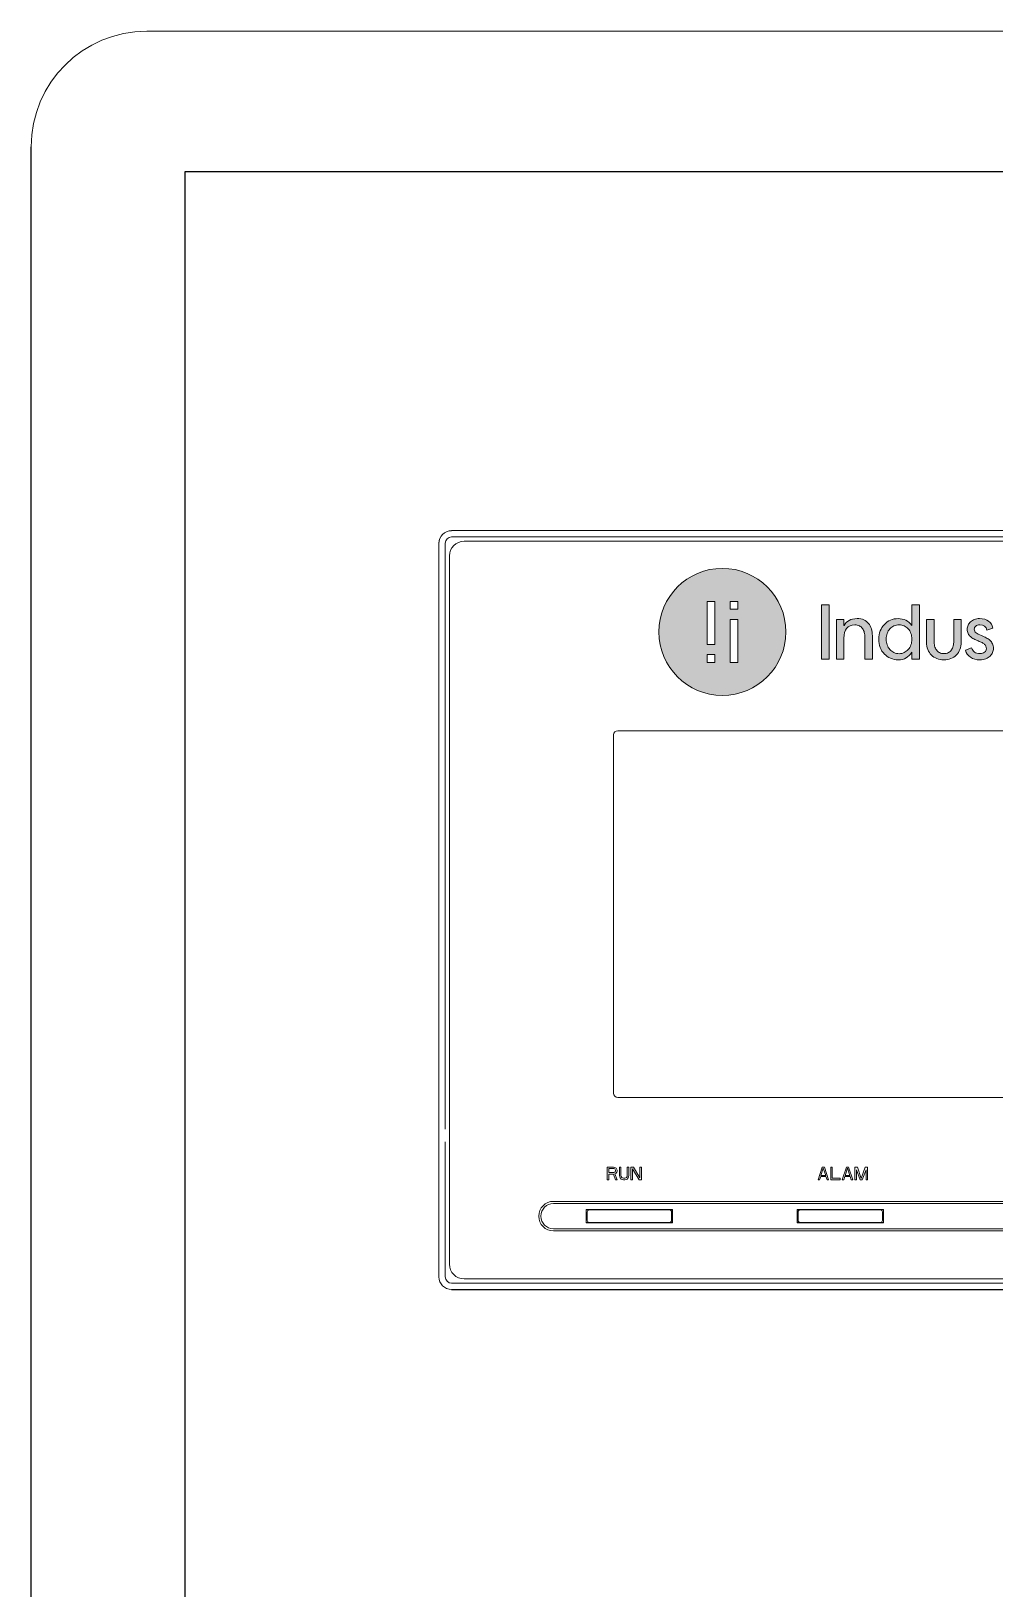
# Model space of a CAD drawing. Header units: millimetres. Extents: x 0 to 40, y -18 to 120.
# Drawn here: x 0 to 21.28, y 85.61 to 120 of the extents above; entities that cross this region are included whole.
import ezdxf

# ---------------------------------------------------------------- set-up
doc = ezdxf.new("R2010")
doc.units = ezdxf.units.MM
for name, color, linetype in [('4208-40004_0', 7, 'Continuous'), ('ACOT', 7, 'Continuous'), ('Capa 1', 7, 'Continuous'), ('UK-MIANBAN_0', 7, 'Continuous')]:
    doc.layers.add(name, color=color, linetype=linetype)

msp = doc.modelspace()

# ---------------------------------------------------------------- hatches: boundary and pattern name
at = {"lineweight": 5}
h = msp.add_hatch(color=7, dxfattribs=at)
h.dxf.hatch_style = 1
edge = h.paths.add_edge_path()
edge.add_spline(control_points=[(17.945, 106.452), (17.945, 106.533), (17.945, 106.598), (17.945, 106.598), (17.945, 106.69), (17.965, 106.762), (18.004, 106.814)], knot_values=[17, 17, 17, 17, 17.375023, 17.375023, 17.375023, 18.375023, 18.375023, 18.375023, 18.375023], degree=3, periodic=0)
edge.add_spline(control_points=[(18.004, 106.814), (18.044, 106.866), (18.103, 106.891), (18.182, 106.891)], knot_values=[16, 16, 16, 16, 17, 17, 17, 17], degree=3, periodic=0)
edge.add_spline(control_points=[(18.182, 106.891), (18.223, 106.891), (18.258, 106.884), (18.286, 106.87)], knot_values=[15, 15, 15, 15, 16, 16, 16, 16], degree=3, periodic=0)
edge.add_spline(control_points=[(18.286, 106.87), (18.314, 106.855), (18.337, 106.835), (18.355, 106.81)], knot_values=[14, 14, 14, 14, 15, 15, 15, 15], degree=3, periodic=0)
edge.add_spline(control_points=[(18.355, 106.81), (18.373, 106.785), (18.386, 106.756), (18.394, 106.723)], knot_values=[13, 13, 13, 13, 14, 14, 14, 14], degree=3, periodic=0)
edge.add_spline(control_points=[(18.394, 106.723), (18.402, 106.69), (18.407, 106.654), (18.407, 106.616)], knot_values=[12, 12, 12, 12, 13, 13, 13, 13], degree=3, periodic=0)
edge.add_spline(control_points=[(18.407, 106.616), (18.407, 106.616), (18.407, 106.137), (18.407, 106.137), (18.407, 106.137), (18.407, 106.137), (18.407, 106.137)], knot_values=[10.99999, 10.99999, 10.99999, 10.99999, 11.99999, 11.99999, 11.99999, 12, 12, 12, 12], degree=3, periodic=0)
edge.add_spline(control_points=[(18.407, 106.137), (18.407, 106.137), (18.572, 106.137), (18.572, 106.137)], knot_values=[10.00001, 10.00001, 10.00001, 10.00001, 10.99999, 10.99999, 10.99999, 10.99999], degree=3, periodic=0)
edge.add_spline(control_points=[(18.572, 106.137), (18.572, 106.137), (18.572, 106.65), (18.572, 106.65)], knot_values=[9.00001, 9.00001, 9.00001, 9.00001, 9.99999, 9.99999, 9.99999, 9.99999], degree=3, periodic=0)
edge.add_spline(control_points=[(18.572, 106.65), (18.572, 106.704), (18.565, 106.755), (18.552, 106.801)], knot_values=[8, 8, 8, 8, 9, 9, 9, 9], degree=3, periodic=0)
edge.add_spline(control_points=[(18.552, 106.801), (18.538, 106.848), (18.518, 106.888), (18.49, 106.922)], knot_values=[7, 7, 7, 7, 8, 8, 8, 8], degree=3, periodic=0)
edge.add_spline(control_points=[(18.49, 106.922), (18.462, 106.956), (18.427, 106.982), (18.384, 107.001)], knot_values=[6, 6, 6, 6, 7, 7, 7, 7], degree=3, periodic=0)
edge.add_spline(control_points=[(18.384, 107.001), (18.341, 107.02), (18.291, 107.03), (18.233, 107.03)], knot_values=[5, 5, 5, 5, 6, 6, 6, 6], degree=3, periodic=0)
edge.add_spline(control_points=[(18.233, 107.03), (18.162, 107.03), (18.104, 107.016), (18.058, 106.99)], knot_values=[4, 4, 4, 4, 5, 5, 5, 5], degree=3, periodic=0)
edge.add_spline(control_points=[(18.058, 106.99), (18.013, 106.963), (17.976, 106.926), (17.947, 106.88)], knot_values=[3, 3, 3, 3, 4, 4, 4, 4], degree=3, periodic=0)
edge.add_spline(control_points=[(17.942, 106.88), (17.942, 106.88), (17.942, 107.011), (17.942, 107.011), (17.942, 107.011), (17.942, 107.011), (17.942, 107.011)], knot_values=[0.99999, 0.99999, 0.99999, 0.99999, 1.99998, 1.99998, 1.99998, 1.99999, 1.99999, 1.99999, 1.99999], degree=3, periodic=0)
edge.add_spline(control_points=[(17.942, 107.011), (17.942, 107.011), (17.78, 107.011), (17.78, 107.011)], knot_values=[0.00001, 0.00001, 0.00001, 0.00001, 0.99999, 0.99999, 0.99999, 0.99999], degree=3, periodic=0)
edge.add_spline(control_points=[(17.78, 107.011), (17.78, 107.011), (17.78, 106.888), (17.78, 106.734)], knot_values=[20.624977, 20.624977, 20.624977, 20.624977, 21, 21, 21, 21], degree=3, periodic=0)
edge.add_spline(control_points=[(17.78, 106.734), (17.78, 106.581), (17.78, 106.396), (17.78, 106.273)], knot_values=[20.249985, 20.249985, 20.249985, 20.249985, 20.624977, 20.624977, 20.624977, 20.624977], degree=3, periodic=0)
edge.add_spline(control_points=[(17.78, 106.273), (17.78, 106.243), (17.78, 106.216), (17.78, 106.194)], knot_values=[20.156237, 20.156237, 20.156237, 20.156237, 20.249985, 20.249985, 20.249985, 20.249985], degree=3, periodic=0)
edge.add_spline(control_points=[(17.78, 106.194), (17.78, 106.172), (17.78, 106.156), (17.78, 106.146)], knot_values=[20.062489, 20.062489, 20.062489, 20.062489, 20.156237, 20.156237, 20.156237, 20.156237], degree=3, periodic=0)
edge.add_spline(control_points=[(17.78, 106.137), (17.78, 106.137), (17.78, 106.137), (17.78, 106.137), (17.78, 106.137), (17.78, 106.137), (17.78, 106.137)], knot_values=[19.998037, 19.998037, 19.998037, 19.998037, 20.000468, 20.000468, 20.000468, 20.002431, 20.002431, 20.002431, 20.002431], degree=3, periodic=0)
edge.add_spline(control_points=[(17.787, 106.137), (17.794, 106.137), (17.805, 106.137), (17.818, 106.137)], knot_values=[19.687496, 19.687496, 19.687496, 19.687496, 19.874992, 19.874992, 19.874992, 19.874992], degree=3, periodic=0)
edge.add_spline(control_points=[(17.818, 106.137), (17.832, 106.137), (17.847, 106.137), (17.863, 106.137)], knot_values=[19.5, 19.5, 19.5, 19.5, 19.687496, 19.687496, 19.687496, 19.687496], degree=3, periodic=0)
edge.add_spline(control_points=[(17.863, 106.137), (17.878, 106.137), (17.894, 106.137), (17.907, 106.137)], knot_values=[19.312504, 19.312504, 19.312504, 19.312504, 19.5, 19.5, 19.5, 19.5], degree=3, periodic=0)
edge.add_spline(control_points=[(17.907, 106.137), (17.92, 106.137), (17.931, 106.137), (17.938, 106.137)], knot_values=[19.125007, 19.125007, 19.125007, 19.125007, 19.312504, 19.312504, 19.312504, 19.312504], degree=3, periodic=0)
edge.add_spline(control_points=[(17.945, 106.137), (17.945, 106.137), (17.945, 106.137), (17.945, 106.137), (17.945, 106.137), (17.945, 106.137), (17.945, 106.137)], knot_values=[18.999033, 18.999033, 18.999033, 18.999033, 19.003926, 19.003926, 19.003926, 19.004893, 19.004893, 19.004893, 19.004893], degree=3, periodic=0)
edge.add_spline(control_points=[(17.945, 106.142), (17.945, 106.147), (17.945, 106.156), (17.945, 106.167)], knot_values=[18.843763, 18.843763, 18.843763, 18.843763, 18.937511, 18.937511, 18.937511, 18.937511], degree=3, periodic=0)
edge.add_spline(control_points=[(17.945, 106.167), (17.945, 106.178), (17.945, 106.192), (17.945, 106.209)], knot_values=[18.750015, 18.750015, 18.750015, 18.750015, 18.843763, 18.843763, 18.843763, 18.843763], degree=3, periodic=0)
edge.add_spline(control_points=[(17.945, 106.209), (17.945, 106.274), (17.945, 106.371), (17.945, 106.452)], knot_values=[18.375023, 18.375023, 18.375023, 18.375023, 18.750015, 18.750015, 18.750015, 18.750015], degree=3, periodic=0)
h = msp.add_hatch(color=7, dxfattribs=at)
h.dxf.hatch_style = 1
edge = h.paths.add_edge_path()
edge.add_spline(control_points=[(20.666, 106.795), (20.666, 106.758), (20.672, 106.726), (20.684, 106.701)], knot_values=[11, 11, 11, 11, 12, 12, 12, 12], degree=3, periodic=0)
edge.add_spline(control_points=[(20.684, 106.701), (20.696, 106.674), (20.713, 106.651), (20.735, 106.631)], knot_values=[10, 10, 10, 10, 11, 11, 11, 11], degree=3, periodic=0)
edge.add_spline(control_points=[(20.735, 106.631), (20.757, 106.611), (20.783, 106.594), (20.812, 106.579)], knot_values=[9, 9, 9, 9, 10, 10, 10, 10], degree=3, periodic=0)
edge.add_spline(control_points=[(20.812, 106.579), (20.842, 106.564), (20.875, 106.55), (20.909, 106.536)], knot_values=[8, 8, 8, 8, 9, 9, 9, 9], degree=3, periodic=0)
edge.add_spline(control_points=[(20.909, 106.536), (20.942, 106.523), (20.971, 106.51), (20.994, 106.498)], knot_values=[7, 7, 7, 7, 8, 8, 8, 8], degree=3, periodic=0)
edge.add_spline(control_points=[(20.994, 106.498), (21.017, 106.486), (21.036, 106.473), (21.049, 106.461)], knot_values=[6, 6, 6, 6, 7, 7, 7, 7], degree=3, periodic=0)
edge.add_spline(control_points=[(21.049, 106.461), (21.063, 106.448), (21.074, 106.434), (21.08, 106.418)], knot_values=[5, 5, 5, 5, 6, 6, 6, 6], degree=3, periodic=0)
edge.add_spline(control_points=[(21.08, 106.418), (21.086, 106.403), (21.089, 106.385), (21.089, 106.365)], knot_values=[4, 4, 4, 4, 5, 5, 5, 5], degree=3, periodic=0)
edge.add_spline(control_points=[(21.089, 106.365), (21.089, 106.33), (21.076, 106.304), (21.049, 106.286)], knot_values=[3, 3, 3, 3, 4, 4, 4, 4], degree=3, periodic=0)
edge.add_spline(control_points=[(21.049, 106.286), (21.024, 106.268), (20.991, 106.258), (20.951, 106.256)], knot_values=[2, 2, 2, 2, 3, 3, 3, 3], degree=3, periodic=0)
edge.add_spline(control_points=[(20.951, 106.256), (20.896, 106.256), (20.854, 106.268), (20.826, 106.289)], knot_values=[1, 1, 1, 1, 2, 2, 2, 2], degree=3, periodic=0)
edge.add_spline(control_points=[(20.826, 106.289), (20.797, 106.311), (20.774, 106.342), (20.759, 106.383)], knot_values=[0, 0, 0, 0, 1, 1, 1, 1], degree=3, periodic=0)
edge.add_spline(control_points=[(20.759, 106.383), (20.759, 106.383), (20.627, 106.331), (20.627, 106.331)], knot_values=[34.00001, 34.00001, 34.00001, 34.00001, 34.99999, 34.99999, 34.99999, 34.99999], degree=3, periodic=0)
edge.add_spline(control_points=[(20.627, 106.331), (20.644, 106.265), (20.681, 106.213), (20.738, 106.175)], knot_values=[33, 33, 33, 33, 34, 34, 34, 34], degree=3, periodic=0)
edge.add_spline(control_points=[(20.738, 106.175), (20.796, 106.137), (20.865, 106.118), (20.947, 106.118)], knot_values=[32, 32, 32, 32, 33, 33, 33, 33], degree=3, periodic=0)
edge.add_spline(control_points=[(20.947, 106.118), (20.997, 106.118), (21.041, 106.126), (21.078, 106.142)], knot_values=[31, 31, 31, 31, 32, 32, 32, 32], degree=3, periodic=0)
edge.add_spline(control_points=[(21.078, 106.142), (21.115, 106.157), (21.146, 106.177), (21.17, 106.201)], knot_values=[30, 30, 30, 30, 31, 31, 31, 31], degree=3, periodic=0)
edge.add_spline(control_points=[(21.17, 106.201), (21.195, 106.226), (21.213, 106.253), (21.225, 106.283)], knot_values=[29, 29, 29, 29, 30, 30, 30, 30], degree=3, periodic=0)
edge.add_spline(control_points=[(21.225, 106.283), (21.237, 106.313), (21.244, 106.343), (21.244, 106.371)], knot_values=[28, 28, 28, 28, 29, 29, 29, 29], degree=3, periodic=0)
edge.add_spline(control_points=[(21.244, 106.371), (21.244, 106.412), (21.237, 106.446), (21.224, 106.474)], knot_values=[27, 27, 27, 27, 28, 28, 28, 28], degree=3, periodic=0)
edge.add_spline(control_points=[(21.224, 106.474), (21.21, 106.502), (21.192, 106.527), (21.169, 106.549)], knot_values=[26, 26, 26, 26, 27, 27, 27, 27], degree=3, periodic=0)
edge.add_spline(control_points=[(21.169, 106.549), (21.145, 106.571), (21.118, 106.589), (21.086, 106.606)], knot_values=[25, 25, 25, 25, 26, 26, 26, 26], degree=3, periodic=0)
edge.add_spline(control_points=[(21.086, 106.606), (21.055, 106.622), (21.021, 106.637), (20.984, 106.653)], knot_values=[24, 24, 24, 24, 25, 25, 25, 25], degree=3, periodic=0)
edge.add_spline(control_points=[(20.984, 106.653), (20.927, 106.677), (20.886, 106.699), (20.861, 106.717)], knot_values=[23, 23, 23, 23, 24, 24, 24, 24], degree=3, periodic=0)
edge.add_spline(control_points=[(20.861, 106.717), (20.835, 106.736), (20.822, 106.762), (20.822, 106.796)], knot_values=[22, 22, 22, 22, 23, 23, 23, 23], degree=3, periodic=0)
edge.add_spline(control_points=[(20.822, 106.796), (20.822, 106.822), (20.832, 106.844), (20.853, 106.863)], knot_values=[21, 21, 21, 21, 22, 22, 22, 22], degree=3, periodic=0)
edge.add_spline(control_points=[(20.853, 106.863), (20.874, 106.882), (20.903, 106.891), (20.942, 106.891)], knot_values=[20, 20, 20, 20, 21, 21, 21, 21], degree=3, periodic=0)
edge.add_spline(control_points=[(20.942, 106.891), (21.029, 106.891), (21.082, 106.852), (21.102, 106.774)], knot_values=[19, 19, 19, 19, 20, 20, 20, 20], degree=3, periodic=0)
edge.add_spline(control_points=[(21.102, 106.774), (21.102, 106.774), (21.232, 106.819), (21.232, 106.819)], knot_values=[18.00001, 18.00001, 18.00001, 18.00001, 19, 19, 19, 19], degree=3, periodic=0)
edge.add_spline(control_points=[(21.232, 106.819), (21.22, 106.886), (21.189, 106.938), (21.139, 106.974)], knot_values=[17, 17, 17, 17, 18, 18, 18, 18], degree=3, periodic=0)
edge.add_spline(control_points=[(21.139, 106.974), (21.089, 107.011), (21.022, 107.029), (20.939, 107.029)], knot_values=[16, 16, 16, 16, 17, 17, 17, 17], degree=3, periodic=0)
edge.add_spline(control_points=[(20.939, 107.029), (20.897, 107.029), (20.859, 107.023), (20.826, 107.011)], knot_values=[15, 15, 15, 15, 16, 16, 16, 16], degree=3, periodic=0)
edge.add_spline(control_points=[(20.826, 107.011), (20.792, 106.998), (20.764, 106.98), (20.74, 106.96)], knot_values=[14, 14, 14, 14, 15, 15, 15, 15], degree=3, periodic=0)
edge.add_spline(control_points=[(20.74, 106.96), (20.716, 106.938), (20.698, 106.913), (20.685, 106.884)], knot_values=[13, 13, 13, 13, 14, 14, 14, 14], degree=3, periodic=0)
edge.add_spline(control_points=[(20.685, 106.884), (20.672, 106.856), (20.666, 106.826), (20.666, 106.795)], knot_values=[12, 12, 12, 12, 13, 13, 13, 13], degree=3, periodic=0)
edge = h.paths.add_edge_path()
edge.add_spline(control_points=[(20.369, 107.011), (20.369, 107.011), (20.369, 106.531), (20.369, 106.531)], knot_values=[10.00001, 10.00001, 10.00001, 10.00001, 10.99999, 10.99999, 10.99999, 10.99999], degree=3, periodic=0)
edge.add_spline(control_points=[(20.369, 106.531), (20.369, 106.494), (20.365, 106.458), (20.356, 106.425)], knot_values=[9, 9, 9, 9, 10, 10, 10, 10], degree=3, periodic=0)
edge.add_spline(control_points=[(20.356, 106.425), (20.347, 106.391), (20.334, 106.362), (20.316, 106.337)], knot_values=[8, 8, 8, 8, 9, 9, 9, 9], degree=3, periodic=0)
edge.add_spline(control_points=[(20.316, 106.337), (20.298, 106.312), (20.276, 106.292), (20.249, 106.278)], knot_values=[7, 7, 7, 7, 8, 8, 8, 8], degree=3, periodic=0)
edge.add_spline(control_points=[(20.249, 106.278), (20.221, 106.264), (20.189, 106.256), (20.151, 106.256)], knot_values=[6, 6, 6, 6, 7, 7, 7, 7], degree=3, periodic=0)
edge.add_spline(control_points=[(20.151, 106.256), (20.114, 106.256), (20.081, 106.264), (20.054, 106.278)], knot_values=[5, 5, 5, 5, 6, 6, 6, 6], degree=3, periodic=0)
edge.add_spline(control_points=[(20.054, 106.278), (20.027, 106.292), (20.004, 106.312), (19.986, 106.337)], knot_values=[4, 4, 4, 4, 5, 5, 5, 5], degree=3, periodic=0)
edge.add_spline(control_points=[(19.986, 106.337), (19.968, 106.362), (19.955, 106.391), (19.946, 106.425)], knot_values=[3, 3, 3, 3, 4, 4, 4, 4], degree=3, periodic=0)
edge.add_spline(control_points=[(19.946, 106.425), (19.937, 106.458), (19.933, 106.494), (19.933, 106.531)], knot_values=[2, 2, 2, 2, 3, 3, 3, 3], degree=3, periodic=0)
edge.add_spline(control_points=[(19.933, 106.531), (19.933, 106.531), (19.933, 107.011), (19.933, 107.011), (19.933, 107.011), (19.933, 107.011), (19.933, 107.011)], knot_values=[0.99999, 0.99999, 0.99999, 0.99999, 1.99999, 1.99999, 1.99999, 2, 2, 2, 2], degree=3, periodic=0)
edge.add_spline(control_points=[(19.933, 107.011), (19.933, 107.011), (19.768, 107.011), (19.768, 107.011)], knot_values=[0.00001, 0.00001, 0.00001, 0.00001, 0.99999, 0.99999, 0.99999, 0.99999], degree=3, periodic=0)
edge.add_spline(control_points=[(19.768, 107.011), (19.768, 107.011), (19.768, 106.506), (19.768, 106.506)], knot_values=[21.00001, 21.00001, 21.00001, 21.00001, 21.99999, 21.99999, 21.99999, 21.99999], degree=3, periodic=0)
edge.add_spline(control_points=[(19.768, 106.506), (19.768, 106.447), (19.778, 106.394), (19.796, 106.347)], knot_values=[20, 20, 20, 20, 21, 21, 21, 21], degree=3, periodic=0)
edge.add_spline(control_points=[(19.796, 106.347), (19.815, 106.3), (19.841, 106.259), (19.876, 106.225)], knot_values=[19, 19, 19, 19, 20, 20, 20, 20], degree=3, periodic=0)
edge.add_spline(control_points=[(19.876, 106.225), (19.909, 106.19), (19.95, 106.164), (19.996, 106.146)], knot_values=[18, 18, 18, 18, 19, 19, 19, 19], degree=3, periodic=0)
edge.add_spline(control_points=[(19.996, 106.146), (20.043, 106.128), (20.094, 106.118), (20.15, 106.118)], knot_values=[17, 17, 17, 17, 18, 18, 18, 18], degree=3, periodic=0)
edge.add_spline(control_points=[(20.15, 106.118), (20.206, 106.118), (20.258, 106.128), (20.304, 106.147)], knot_values=[16, 16, 16, 16, 17, 17, 17, 17], degree=3, periodic=0)
edge.add_spline(control_points=[(20.304, 106.147), (20.351, 106.165), (20.392, 106.192), (20.426, 106.226)], knot_values=[15, 15, 15, 15, 16, 16, 16, 16], degree=3, periodic=0)
edge.add_spline(control_points=[(20.426, 106.226), (20.46, 106.261), (20.487, 106.302), (20.506, 106.35)], knot_values=[14, 14, 14, 14, 15, 15, 15, 15], degree=3, periodic=0)
edge.add_spline(control_points=[(20.506, 106.35), (20.525, 106.397), (20.534, 106.451), (20.534, 106.51)], knot_values=[13, 13, 13, 13, 14, 14, 14, 14], degree=3, periodic=0)
edge.add_spline(control_points=[(20.534, 106.51), (20.534, 106.51), (20.534, 107.011), (20.534, 107.011), (20.534, 107.011), (20.534, 107.011), (20.534, 107.011)], knot_values=[11.99999, 11.99999, 11.99999, 11.99999, 12.99999, 12.99999, 12.99999, 13, 13, 13, 13], degree=3, periodic=0)
edge.add_spline(control_points=[(20.534, 107.011), (20.534, 107.011), (20.369, 107.011), (20.369, 107.011)], knot_values=[11.00001, 11.00001, 11.00001, 11.00001, 11.99999, 11.99999, 11.99999, 11.99999], degree=3, periodic=0)
at = {"layer": 'ACOT', "lineweight": 5}
h = msp.add_hatch(color=7, dxfattribs=at)
h.dxf.hatch_style = 1
edge = h.paths.add_edge_path()
edge.add_spline(control_points=[(15.26, 108.138), (14.486, 108.138), (13.859, 107.51), (13.859, 106.736), (13.859, 105.962), (14.486, 105.335), (15.26, 105.335), (16.035, 105.335), (16.662, 105.962), (16.662, 106.736), (16.662, 107.51), (16.035, 108.138), (15.26, 108.138)], knot_values=[0, 0, 0, 0, 1, 1, 1, 2, 2, 2, 3, 3, 3, 4, 4, 4, 4], degree=3, periodic=0)
h.paths.add_polyline_path([(15.6, 107.24), (15.43, 107.24), (15.43, 107.41), (15.6, 107.41)], flags=16)
h.paths.add_polyline_path([(15.6, 106.063), (15.43, 106.063), (15.43, 107.011), (15.6, 107.011)], flags=16)
h.paths.add_polyline_path([(15.091, 106.461), (14.922, 106.461), (14.922, 107.41), (15.091, 107.41)], flags=16)
h.paths.add_polyline_path([(15.091, 106.063), (14.922, 106.063), (14.922, 106.233), (15.091, 106.233)], flags=16)
h = msp.add_hatch(color=7, dxfattribs=at)
h.dxf.hatch_style = 1
h.paths.add_polyline_path([(17.619, 107.336), (17.449, 107.336), (17.449, 106.137), (17.619, 106.137)])
h = msp.add_hatch(color=7, dxfattribs=at)
h.dxf.hatch_style = 1
edge = h.paths.add_edge_path()
edge.add_spline(control_points=[(19.61, 106.137), (19.61, 106.137), (19.61, 107.336), (19.61, 107.336)], knot_values=[16, 16, 16, 16, 17, 17, 17, 17], degree=3, periodic=0)
edge.add_spline(control_points=[(19.61, 107.336), (19.61, 107.336), (19.444, 107.336), (19.444, 107.336)], knot_values=[15.00001, 15.00001, 15.00001, 15.00001, 16, 16, 16, 16], degree=3, periodic=0)
edge.add_spline(control_points=[(19.444, 107.336), (19.444, 107.336), (19.444, 106.956), (19.444, 106.889)], knot_values=[14.088223, 14.088223, 14.088223, 14.088223, 14.99999, 14.99999, 14.99999, 14.99999], degree=3, periodic=0)
edge.add_spline(control_points=[(19.444, 106.889), (19.444, 106.883), (19.444, 106.879), (19.444, 106.879)], knot_values=[14.00001, 14.00001, 14.00001, 14.00001, 14.088223, 14.088223, 14.088223, 14.088223], degree=3, periodic=0)
edge.add_line((19.444, 106.879), (19.44, 106.879))
edge.add_spline(control_points=[(19.44, 106.879), (19.407, 106.93), (19.366, 106.967), (19.314, 106.992)], knot_values=[12, 12, 12, 12, 13, 13, 13, 13], degree=3, periodic=0)
edge.add_spline(control_points=[(19.314, 106.992), (19.262, 107.017), (19.205, 107.029), (19.143, 107.029)], knot_values=[11, 11, 11, 11, 12, 12, 12, 12], degree=3, periodic=0)
edge.add_spline(control_points=[(19.143, 107.029), (19.082, 107.029), (19.025, 107.018), (18.972, 106.995)], knot_values=[10, 10, 10, 10, 11, 11, 11, 11], degree=3, periodic=0)
edge.add_spline(control_points=[(18.972, 106.995), (18.92, 106.973), (18.874, 106.941), (18.836, 106.901)], knot_values=[9, 9, 9, 9, 10, 10, 10, 10], degree=3, periodic=0)
edge.add_spline(control_points=[(18.836, 106.901), (18.797, 106.861), (18.767, 106.814), (18.745, 106.758)], knot_values=[8, 8, 8, 8, 9, 9, 9, 9], degree=3, periodic=0)
edge.add_spline(control_points=[(18.745, 106.758), (18.723, 106.703), (18.712, 106.641), (18.712, 106.575)], knot_values=[7, 7, 7, 7, 8, 8, 8, 8], degree=3, periodic=0)
edge.add_spline(control_points=[(18.712, 106.575), (18.712, 106.508), (18.723, 106.447), (18.745, 106.391)], knot_values=[6, 6, 6, 6, 7, 7, 7, 7], degree=3, periodic=0)
edge.add_spline(control_points=[(18.745, 106.391), (18.767, 106.335), (18.797, 106.286), (18.836, 106.247)], knot_values=[5, 5, 5, 5, 6, 6, 6, 6], degree=3, periodic=0)
edge.add_spline(control_points=[(18.836, 106.247), (18.875, 106.207), (18.921, 106.175), (18.974, 106.152)], knot_values=[4, 4, 4, 4, 5, 5, 5, 5], degree=3, periodic=0)
edge.add_spline(control_points=[(18.974, 106.152), (19.027, 106.13), (19.084, 106.118), (19.145, 106.118)], knot_values=[3, 3, 3, 3, 4, 4, 4, 4], degree=3, periodic=0)
edge.add_spline(control_points=[(19.145, 106.118), (19.212, 106.118), (19.268, 106.132), (19.316, 106.16)], knot_values=[2, 2, 2, 2, 3, 3, 3, 3], degree=3, periodic=0)
edge.add_spline(control_points=[(19.316, 106.16), (19.364, 106.187), (19.406, 106.229), (19.441, 106.285)], knot_values=[1, 1, 1, 1, 2, 2, 2, 2], degree=3, periodic=0)
edge.add_line((19.441, 106.285), (19.446, 106.285))
edge.add_line((19.446, 106.285), (19.446, 106.212))
edge.add_spline(control_points=[(19.446, 106.244), (19.446, 106.201), (19.446, 106.137), (19.446, 106.137)], knot_values=[18.000018, 18.000018, 18.000018, 18.000018, 18.65736, 18.65736, 18.65736, 18.65736], degree=3, periodic=0)
edge.add_spline(control_points=[(19.446, 106.137), (19.446, 106.137), (19.61, 106.137), (19.61, 106.137)], knot_values=[17, 17, 17, 17, 17.999982, 17.999982, 17.999982, 17.999982], degree=3, periodic=0)
edge = h.paths.add_edge_path(flags=16)
edge.add_spline(control_points=[(19.423, 106.702), (19.437, 106.664), (19.444, 106.621), (19.444, 106.575), (19.444, 106.528), (19.437, 106.486), (19.423, 106.447)], knot_values=[3, 3, 3, 3, 4, 4, 4, 5, 5, 5, 5], degree=3, periodic=0)
edge.add_spline(control_points=[(19.423, 106.447), (19.408, 106.407), (19.388, 106.374), (19.363, 106.346)], knot_values=[2, 2, 2, 2, 3, 3, 3, 3], degree=3, periodic=0)
edge.add_spline(control_points=[(19.363, 106.346), (19.338, 106.317), (19.307, 106.295), (19.273, 106.279)], knot_values=[1, 1, 1, 1, 2, 2, 2, 2], degree=3, periodic=0)
edge.add_spline(control_points=[(19.273, 106.279), (19.238, 106.263), (19.201, 106.255), (19.16, 106.255)], knot_values=[0, 0, 0, 0, 1, 1, 1, 1], degree=3, periodic=0)
edge.add_spline(control_points=[(19.16, 106.255), (19.12, 106.255), (19.082, 106.263), (19.047, 106.279)], knot_values=[15, 15, 15, 15, 16, 16, 16, 16], degree=3, periodic=0)
edge.add_spline(control_points=[(19.047, 106.279), (19.012, 106.295), (18.982, 106.317), (18.957, 106.346)], knot_values=[14, 14, 14, 14, 15, 15, 15, 15], degree=3, periodic=0)
edge.add_spline(control_points=[(18.957, 106.346), (18.932, 106.374), (18.913, 106.407), (18.898, 106.447)], knot_values=[13, 13, 13, 13, 14, 14, 14, 14], degree=3, periodic=0)
edge.add_spline(control_points=[(18.898, 106.447), (18.884, 106.486), (18.877, 106.528), (18.877, 106.575), (18.877, 106.621), (18.884, 106.664), (18.898, 106.702)], knot_values=[11, 11, 11, 11, 12, 12, 12, 13, 13, 13, 13], degree=3, periodic=0)
edge.add_spline(control_points=[(18.898, 106.702), (18.913, 106.74), (18.932, 106.774), (18.957, 106.802)], knot_values=[10, 10, 10, 10, 11, 11, 11, 11], degree=3, periodic=0)
edge.add_spline(control_points=[(18.957, 106.802), (18.982, 106.83), (19.012, 106.852), (19.047, 106.868)], knot_values=[9, 9, 9, 9, 10, 10, 10, 10], degree=3, periodic=0)
edge.add_spline(control_points=[(19.047, 106.868), (19.082, 106.884), (19.12, 106.891), (19.16, 106.891)], knot_values=[8, 8, 8, 8, 9, 9, 9, 9], degree=3, periodic=0)
edge.add_spline(control_points=[(19.16, 106.891), (19.201, 106.891), (19.238, 106.884), (19.273, 106.868)], knot_values=[7, 7, 7, 7, 8, 8, 8, 8], degree=3, periodic=0)
edge.add_spline(control_points=[(19.273, 106.868), (19.307, 106.852), (19.338, 106.83), (19.363, 106.802)], knot_values=[6, 6, 6, 6, 7, 7, 7, 7], degree=3, periodic=0)
edge.add_spline(control_points=[(19.363, 106.802), (19.388, 106.774), (19.408, 106.74), (19.423, 106.702)], knot_values=[5, 5, 5, 5, 6, 6, 6, 6], degree=3, periodic=0)

# ---------------------------------------------------------------- linework, layer by layer
at = {"lineweight": 5}
for p, q in [((37.447, 119.998), (2.553, 119.998)), ((10.614, 108.738), (9.561, 108.738)), ((10.614, 108.738), (9.561, 108.738)), ((30.932, 108.738), (10.614, 108.738)), ((30.932, 108.738), (10.614, 108.738)), ((9.235, 108.412), (9.235, 92.778)), ((9.235, 108.412), (9.235, 92.778)), ((9.561, 92.452), (10.614, 92.452)), ((9.561, 92.452), (10.614, 92.452)), ((10.614, 92.452), (30.932, 92.452)), ((10.614, 92.452), (30.932, 92.452))]:
    msp.add_line(p, q, dxfattribs=at)
for p, q in [((0, 45.182), (0, 117.445)), ((3.392, 116.889), (3.392, 75.344)), ((36.92, 116.889), (3.392, 116.889)), ((9.282, 92.219), (31.211, 92.219))]:
    msp.add_line(p, q)
at = {"color": 255, "lineweight": 5}
for p, q in [((10.614, 108.738), (9.561, 108.738)), ((30.932, 108.738), (10.614, 108.738)), ((9.235, 108.412), (9.235, 92.778)), ((9.561, 92.452), (10.614, 92.452)), ((10.614, 92.452), (30.932, 92.452))]:
    msp.add_line(p, q, dxfattribs=at)
at = {"lineweight": 5}
for centre, radius, start, end in [((2.553, 117.445), 2.553, 90, 180), ((9.561, 108.412), 0.326, 90, 180), ((9.561, 108.412), 0.326, 90, 180), ((9.561, 92.778), 0.326, 180, 270), ((9.561, 92.778), 0.326, 180, 270)]:
    msp.add_arc(centre, radius, start, end, dxfattribs=at)
at = {"color": 255, "lineweight": 5}
msp.add_arc((9.561, 108.412), 0.326, 90, 180, dxfattribs=at)
at = {"layer": '4208-40004_0', "color": 7, "linetype": 'Continuous', "lineweight": 5}
for p, q in [((14.162, 93.978), (12.255, 93.978)), ((12.278, 93.931), (12.278, 93.745)), ((14.139, 93.745), (14.139, 93.931)), ((18.816, 93.978), (16.908, 93.978)), ((16.931, 93.931), (16.931, 93.745)), ((18.792, 93.745), (18.792, 93.931)), ((12.255, 93.699), (14.162, 93.699)), ((16.908, 93.699), (18.816, 93.699))]:
    msp.add_line(p, q, dxfattribs=at)
for centre, start, end in [((12.324, 93.931), 90, 180), ((14.093, 93.931), 0, 90), ((16.978, 93.931), 90, 180), ((18.746, 93.931), 0, 90), ((12.324, 93.745), 180, 270), ((14.093, 93.745), 270, 0), ((16.978, 93.745), 180, 270), ((18.746, 93.745), 270, 0)]:
    msp.add_arc(centre, 0.0465, start, end, dxfattribs=at)
at = {"layer": 'ACOT', "color": 7, "lineweight": 5}
for p, q in [((19.444, 106.879), (19.44, 106.879)), ((19.444, 106.879), (19.444, 106.899)), ((19.446, 106.285), (19.441, 106.285)), ((19.446, 106.285), (19.446, 106.212))]:
    msp.add_line(p, q, dxfattribs=at)
at = {"layer": 'Capa 1', "color": 7, "lineweight": 5}
for points in [[(15.091, 106.461), (14.922, 106.461), (14.922, 107.41), (15.091, 107.41), (15.091, 106.461)], [(15.6, 107.24), (15.43, 107.24), (15.43, 107.41), (15.6, 107.41), (15.6, 107.24)], [(17.449, 107.336), (17.619, 107.336), (17.619, 106.137), (17.449, 106.137), (17.449, 107.336)], [(15.6, 106.063), (15.43, 106.063), (15.43, 107.011), (15.6, 107.011), (15.6, 106.063)], [(15.091, 106.063), (14.922, 106.063), (14.922, 106.233), (15.091, 106.233), (15.091, 106.063)]]:
    msp.add_lwpolyline(points, dxfattribs=at)
for points, knots in [([(15.26, 108.138), (14.486, 108.138), (13.859, 107.51), (13.859, 106.736), (13.859, 105.962), (14.486, 105.335), (15.26, 105.335), (16.035, 105.335), (16.662, 105.962), (16.662, 106.736), (16.662, 107.51), (16.035, 108.138), (15.26, 108.138)], [0, 0, 0, 0, 1, 1, 1, 2, 2, 2, 3, 3, 3, 4, 4, 4, 4]), ([(17.78, 107.011), (17.78, 107.011), (17.942, 107.011), (17.942, 107.011), (17.942, 107.011), (17.942, 106.88), (17.942, 106.88), (17.942, 106.88), (17.947, 106.88), (17.947, 106.88), (17.976, 106.926), (18.013, 106.963), (18.058, 106.99), (18.104, 107.016), (18.162, 107.03), (18.233, 107.03), (18.291, 107.03), (18.341, 107.02), (18.384, 107.001), (18.427, 106.982), (18.462, 106.956), (18.49, 106.922), (18.518, 106.888), (18.538, 106.848), (18.552, 106.801), (18.565, 106.755), (18.572, 106.704), (18.572, 106.65), (18.572, 106.65), (18.572, 106.137), (18.572, 106.137), (18.572, 106.137), (18.407, 106.137), (18.407, 106.137), (18.407, 106.137), (18.407, 106.616), (18.407, 106.616), (18.407, 106.654), (18.402, 106.69), (18.394, 106.723), (18.386, 106.756), (18.373, 106.785), (18.355, 106.81), (18.337, 106.835), (18.314, 106.855), (18.286, 106.87), (18.258, 106.884), (18.223, 106.891), (18.182, 106.891), (18.103, 106.891), (18.044, 106.866), (18.004, 106.814), (17.965, 106.762), (17.945, 106.69), (17.945, 106.598), (17.945, 106.598), (17.945, 106.137), (17.945, 106.137), (17.945, 106.137), (17.78, 106.137), (17.78, 106.137), (17.78, 106.137), (17.78, 107.011), (17.78, 107.011)], [0, 0, 0, 0, 1, 1, 1, 2, 2, 2, 3, 3, 3, 4, 4, 4, 5, 5, 5, 6, 6, 6, 7, 7, 7, 8, 8, 8, 9, 9, 9, 10, 10, 10, 11, 11, 11, 12, 12, 12, 13, 13, 13, 14, 14, 14, 15, 15, 15, 16, 16, 16, 17, 17, 17, 18, 18, 18, 19, 19, 19, 20, 20, 20, 21, 21, 21, 21]), ([(18.972, 106.995), (19.025, 107.018), (19.082, 107.029), (19.143, 107.029), (19.205, 107.029), (19.262, 107.017), (19.314, 106.992)], [10, 10, 10, 10, 11, 11, 11, 12, 12, 12, 12]), ([(19.768, 107.011), (19.768, 107.011), (19.933, 107.011), (19.933, 107.011), (19.933, 107.011), (19.933, 106.531), (19.933, 106.531), (19.933, 106.494), (19.937, 106.458), (19.946, 106.425), (19.955, 106.391), (19.968, 106.362), (19.986, 106.337), (20.004, 106.312), (20.027, 106.292), (20.054, 106.278), (20.081, 106.264), (20.114, 106.256), (20.151, 106.256), (20.189, 106.256), (20.221, 106.264), (20.249, 106.278), (20.276, 106.292), (20.298, 106.312), (20.316, 106.337), (20.334, 106.362), (20.347, 106.391), (20.356, 106.425), (20.365, 106.458), (20.369, 106.494), (20.369, 106.531), (20.369, 106.531), (20.369, 107.011), (20.369, 107.011), (20.369, 107.011), (20.534, 107.011), (20.534, 107.011), (20.534, 107.011), (20.534, 106.51), (20.534, 106.51), (20.534, 106.451), (20.525, 106.397), (20.506, 106.35), (20.487, 106.302), (20.46, 106.261), (20.426, 106.226), (20.392, 106.192), (20.351, 106.165), (20.304, 106.147), (20.258, 106.128), (20.206, 106.118), (20.15, 106.118), (20.094, 106.118), (20.043, 106.128), (19.996, 106.146), (19.95, 106.164), (19.909, 106.19), (19.876, 106.225), (19.841, 106.259), (19.815, 106.3), (19.796, 106.347), (19.778, 106.394), (19.768, 106.447), (19.768, 106.506), (19.768, 106.506), (19.768, 107.011), (19.768, 107.011)], [0, 0, 0, 0, 1, 1, 1, 2, 2, 2, 3, 3, 3, 4, 4, 4, 5, 5, 5, 6, 6, 6, 7, 7, 7, 8, 8, 8, 9, 9, 9, 10, 10, 10, 11, 11, 11, 12, 12, 12, 13, 13, 13, 14, 14, 14, 15, 15, 15, 16, 16, 16, 17, 17, 17, 18, 18, 18, 19, 19, 19, 20, 20, 20, 21, 21, 21, 22, 22, 22, 22]), ([(20.759, 106.383), (20.774, 106.342), (20.797, 106.311), (20.826, 106.289), (20.854, 106.268), (20.896, 106.256), (20.951, 106.256), (20.991, 106.258), (21.024, 106.268), (21.049, 106.286), (21.076, 106.304), (21.089, 106.33), (21.089, 106.365), (21.089, 106.385), (21.086, 106.403), (21.08, 106.418), (21.074, 106.434), (21.063, 106.448), (21.049, 106.461), (21.036, 106.473), (21.017, 106.486), (20.994, 106.498), (20.971, 106.51), (20.942, 106.523), (20.909, 106.536), (20.875, 106.55), (20.842, 106.564), (20.812, 106.579), (20.783, 106.594), (20.757, 106.611), (20.735, 106.631), (20.713, 106.651), (20.696, 106.674), (20.684, 106.701), (20.672, 106.726), (20.666, 106.758), (20.666, 106.795), (20.666, 106.826), (20.672, 106.856), (20.685, 106.884), (20.698, 106.913), (20.716, 106.938), (20.74, 106.96), (20.764, 106.98), (20.792, 106.998), (20.826, 107.011), (20.859, 107.023), (20.897, 107.029), (20.939, 107.029), (21.022, 107.029), (21.089, 107.011), (21.139, 106.974), (21.189, 106.938), (21.22, 106.886), (21.232, 106.819), (21.232, 106.819), (21.102, 106.774), (21.102, 106.774), (21.082, 106.852), (21.029, 106.891), (20.942, 106.891), (20.903, 106.891), (20.874, 106.882), (20.853, 106.863), (20.832, 106.844), (20.822, 106.822), (20.822, 106.796), (20.822, 106.762), (20.835, 106.736), (20.861, 106.717), (20.886, 106.699), (20.927, 106.677), (20.984, 106.653), (21.021, 106.637), (21.055, 106.622), (21.086, 106.606), (21.118, 106.589), (21.145, 106.571), (21.169, 106.549), (21.192, 106.527), (21.21, 106.502), (21.224, 106.474), (21.237, 106.446), (21.244, 106.412), (21.244, 106.371), (21.244, 106.343), (21.237, 106.313), (21.225, 106.283), (21.213, 106.253), (21.195, 106.226), (21.17, 106.201), (21.146, 106.177), (21.115, 106.157), (21.078, 106.142), (21.041, 106.126), (20.997, 106.118), (20.947, 106.118), (20.865, 106.118), (20.796, 106.137), (20.738, 106.175), (20.681, 106.213), (20.644, 106.265), (20.627, 106.331), (20.627, 106.331), (20.759, 106.383), (20.759, 106.383)], [0, 0, 0, 0, 1, 1, 1, 2, 2, 2, 3, 3, 3, 4, 4, 4, 5, 5, 5, 6, 6, 6, 7, 7, 7, 8, 8, 8, 9, 9, 9, 10, 10, 10, 11, 11, 11, 12, 12, 12, 13, 13, 13, 14, 14, 14, 15, 15, 15, 16, 16, 16, 17, 17, 17, 18, 18, 18, 19, 19, 19, 20, 20, 20, 21, 21, 21, 22, 22, 22, 23, 23, 23, 24, 24, 24, 25, 25, 25, 26, 26, 26, 27, 27, 27, 28, 28, 28, 29, 29, 29, 30, 30, 30, 31, 31, 31, 32, 32, 32, 33, 33, 33, 34, 34, 34, 35, 35, 35, 35]), ([(18.745, 106.391), (18.723, 106.447), (18.712, 106.508), (18.712, 106.575), (18.712, 106.641), (18.723, 106.703), (18.745, 106.758)], [6, 6, 6, 6, 7, 7, 7, 8, 8, 8, 8]), ([(18.898, 106.702), (18.884, 106.664), (18.877, 106.621), (18.877, 106.575), (18.877, 106.528), (18.884, 106.486), (18.898, 106.447)], [11, 11, 11, 11, 12, 12, 12, 13, 13, 13, 13]), ([(19.273, 106.868), (19.238, 106.884), (19.201, 106.891), (19.16, 106.891), (19.12, 106.891), (19.082, 106.884), (19.047, 106.868)], [7, 7, 7, 7, 8, 8, 8, 9, 9, 9, 9]), ([(19.423, 106.447), (19.437, 106.486), (19.444, 106.528), (19.444, 106.575), (19.444, 106.621), (19.437, 106.664), (19.423, 106.702)], [3, 3, 3, 3, 4, 4, 4, 5, 5, 5, 5]), ([(19.316, 106.16), (19.268, 106.132), (19.212, 106.118), (19.145, 106.118), (19.084, 106.118), (19.027, 106.13), (18.974, 106.152)], [2, 2, 2, 2, 3, 3, 3, 4, 4, 4, 4])]:
    msp.add_open_spline(points, degree=3, knots=knots, dxfattribs=at)
for points in [[(19.444, 106.879), (19.444, 106.879), (19.444, 107.336), (19.444, 107.336)], [(19.444, 107.336), (19.444, 107.336), (19.61, 107.336), (19.61, 107.336)], [(19.61, 107.336), (19.61, 107.336), (19.61, 106.137), (19.61, 106.137)], [(18.836, 106.901), (18.874, 106.941), (18.92, 106.973), (18.972, 106.995)], [(19.314, 106.992), (19.366, 106.967), (19.407, 106.93), (19.44, 106.879)], [(18.745, 106.758), (18.767, 106.814), (18.797, 106.861), (18.836, 106.901)], [(18.957, 106.802), (18.932, 106.774), (18.913, 106.74), (18.898, 106.702)], [(19.047, 106.868), (19.012, 106.852), (18.982, 106.83), (18.957, 106.802)], [(19.363, 106.802), (19.338, 106.83), (19.307, 106.852), (19.273, 106.868)], [(19.423, 106.702), (19.408, 106.74), (19.388, 106.774), (19.363, 106.802)], [(19.44, 106.879), (19.44, 106.879), (19.444, 106.879), (19.444, 106.879)], [(18.836, 106.247), (18.797, 106.286), (18.767, 106.335), (18.745, 106.391)], [(18.898, 106.447), (18.913, 106.407), (18.932, 106.374), (18.957, 106.346)], [(18.957, 106.346), (18.982, 106.317), (19.012, 106.295), (19.047, 106.279)], [(19.047, 106.279), (19.082, 106.263), (19.12, 106.255), (19.16, 106.255)], [(19.16, 106.255), (19.201, 106.255), (19.238, 106.263), (19.273, 106.279)], [(19.273, 106.279), (19.307, 106.295), (19.338, 106.317), (19.363, 106.346)], [(19.441, 106.285), (19.406, 106.229), (19.364, 106.187), (19.316, 106.16)], [(19.363, 106.346), (19.388, 106.374), (19.408, 106.407), (19.423, 106.447)], [(19.446, 106.285), (19.446, 106.285), (19.441, 106.285), (19.441, 106.285)], [(19.446, 106.137), (19.446, 106.137), (19.446, 106.285), (19.446, 106.285)], [(18.974, 106.152), (18.921, 106.175), (18.875, 106.207), (18.836, 106.247)], [(19.61, 106.137), (19.61, 106.137), (19.446, 106.137), (19.446, 106.137)]]:
    msp.add_open_spline(points, degree=3, dxfattribs=at)
at = {"layer": 'UK-MIANBAN_0', "color": 7, "linetype": 'Continuous', "lineweight": 5}
for p, q in [((9.002, 100.681), (9.002, 108.691)), ((9.002, 92.498), (9.002, 108.691)), ((9.142, 108.691), (9.142, 95.756)), ((10.103, 108.971), (9.282, 108.971)), ((10.614, 108.971), (9.282, 108.971)), ((10.614, 108.831), (9.282, 108.831)), ((10.614, 108.971), (10.398, 108.971)), ((11.15, 108.971), (10.614, 108.971)), ((29.879, 108.971), (10.614, 108.971)), ((29.879, 108.831), (10.614, 108.831)), ((12.314, 108.971), (11.445, 108.971)), ((13.361, 108.971), (12.609, 108.971)), ((14.525, 108.971), (13.656, 108.971)), ((15.572, 108.971), (14.82, 108.971)), ((16.736, 108.971), (15.867, 108.971)), ((17.783, 108.971), (17.031, 108.971)), ((18.947, 108.971), (18.078, 108.971)), ((19.994, 108.971), (19.242, 108.971)), ((21.158, 108.971), (20.289, 108.971)), ((27.19, 104.554), (12.951, 104.554)), ((12.858, 104.461), (12.858, 96.55)), ((9.002, 99.405), (9.002, 99.924)), ((9.002, 98.128), (9.002, 98.647)), ((9.002, 96.851), (9.002, 97.371)), ((12.951, 96.457), (27.19, 96.457)), ((9.002, 94.298), (9.002, 96.094)), ((9.142, 95.476), (9.142, 92.498)), ((12.72, 94.918), (12.72, 94.639)), ((12.86, 94.918), (12.72, 94.918)), ((12.889, 94.912), (12.86, 94.918)), ((12.912, 94.894), (12.889, 94.912)), ((12.988, 94.918), (12.988, 94.734)), ((13.022, 94.918), (12.988, 94.918)), ((13.022, 94.734), (13.022, 94.918)), ((13.162, 94.918), (13.162, 94.734)), ((13.197, 94.918), (13.162, 94.918)), ((13.197, 94.734), (13.197, 94.918)), ((13.243, 94.639), (13.243, 94.918)), ((13.243, 94.918), (13.296, 94.918)), ((13.296, 94.918), (13.441, 94.68)), ((13.441, 94.68), (13.441, 94.918)), ((13.441, 94.918), (13.476, 94.918)), ((13.476, 94.918), (13.476, 94.639)), ((17.373, 94.639), (17.466, 94.918)), ((17.466, 94.918), (17.513, 94.918)), ((17.513, 94.918), (17.606, 94.639)), ((17.652, 94.639), (17.652, 94.918)), ((17.652, 94.918), (17.687, 94.918)), ((17.687, 94.918), (17.687, 94.674)), ((17.908, 94.639), (18.001, 94.918)), ((18.001, 94.918), (18.048, 94.918)), ((18.048, 94.918), (18.141, 94.639)), ((18.187, 94.639), (18.187, 94.918)), ((18.187, 94.918), (18.24, 94.918)), ((18.24, 94.918), (18.327, 94.668)), ((18.327, 94.668), (18.414, 94.918)), ((18.414, 94.918), (18.467, 94.918)), ((18.467, 94.918), (18.467, 94.639)), ((12.72, 94.639), (12.755, 94.639)), ((12.755, 94.888), (12.755, 94.799)), ((12.865, 94.888), (12.755, 94.888)), ((12.755, 94.799), (12.865, 94.799)), ((12.755, 94.639), (12.755, 94.763)), ((12.755, 94.763), (12.854, 94.763)), ((12.854, 94.763), (12.9, 94.639)), ((12.883, 94.882), (12.865, 94.888)), ((12.865, 94.799), (12.883, 94.805)), ((12.894, 94.87), (12.883, 94.882)), ((12.883, 94.805), (12.894, 94.817)), ((12.889, 94.775), (12.912, 94.787)), ((12.941, 94.639), (12.889, 94.775)), ((12.9, 94.853), (12.894, 94.87)), ((12.894, 94.817), (12.9, 94.835)), ((12.9, 94.835), (12.9, 94.853)), ((12.9, 94.639), (12.941, 94.639)), ((12.929, 94.87), (12.912, 94.894)), ((12.912, 94.787), (12.929, 94.811)), ((12.935, 94.853), (12.929, 94.87)), ((12.929, 94.811), (12.935, 94.829)), ((12.935, 94.829), (12.935, 94.853)), ((12.988, 94.734), (12.993, 94.704)), ((12.993, 94.704), (13.005, 94.68)), ((13.005, 94.68), (13.028, 94.657)), ((13.028, 94.71), (13.022, 94.734)), ((13.04, 94.692), (13.028, 94.71)), ((13.028, 94.657), (13.052, 94.645)), ((13.057, 94.68), (13.04, 94.692)), ((13.052, 94.645), (13.081, 94.639)), ((13.081, 94.674), (13.057, 94.68)), ((13.104, 94.674), (13.081, 94.674)), ((13.081, 94.639), (13.104, 94.639)), ((13.127, 94.68), (13.104, 94.674)), ((13.104, 94.639), (13.133, 94.645)), ((13.145, 94.692), (13.127, 94.68)), ((13.133, 94.645), (13.156, 94.657)), ((13.156, 94.71), (13.145, 94.692)), ((13.162, 94.734), (13.156, 94.71)), ((13.156, 94.657), (13.179, 94.68)), ((13.179, 94.68), (13.191, 94.704)), ((13.191, 94.704), (13.197, 94.734)), ((13.278, 94.639), (13.243, 94.639)), ((13.278, 94.882), (13.278, 94.639)), ((13.424, 94.639), (13.278, 94.882)), ((13.476, 94.639), (13.424, 94.639)), ((17.408, 94.639), (17.373, 94.639)), ((17.431, 94.71), (17.408, 94.639)), ((17.548, 94.71), (17.431, 94.71)), ((17.437, 94.734), (17.489, 94.894)), ((17.542, 94.734), (17.437, 94.734)), ((17.489, 94.894), (17.542, 94.734)), ((17.571, 94.639), (17.548, 94.71)), ((17.606, 94.639), (17.571, 94.639)), ((17.862, 94.639), (17.652, 94.639)), ((17.687, 94.674), (17.862, 94.674)), ((17.862, 94.674), (17.862, 94.639)), ((17.943, 94.639), (17.908, 94.639)), ((17.966, 94.71), (17.943, 94.639)), ((18.083, 94.71), (17.966, 94.71)), ((17.972, 94.734), (18.025, 94.894)), ((18.077, 94.734), (17.972, 94.734)), ((18.025, 94.894), (18.077, 94.734)), ((18.106, 94.639), (18.083, 94.71)), ((18.141, 94.639), (18.106, 94.639)), ((18.222, 94.639), (18.187, 94.639)), ((18.222, 94.859), (18.222, 94.639)), ((18.304, 94.639), (18.222, 94.859)), ((18.35, 94.639), (18.304, 94.639)), ((18.432, 94.859), (18.35, 94.639)), ((18.432, 94.639), (18.432, 94.859)), ((18.467, 94.639), (18.432, 94.639)), ((11.533, 94.164), (28.657, 94.164)), ((11.533, 94.118), (28.657, 94.118)), ((12.255, 93.987), (12.255, 93.689)), ((14.162, 93.987), (12.255, 93.987)), ((14.162, 93.689), (14.162, 93.987)), ((16.908, 93.987), (16.908, 93.689)), ((18.816, 93.987), (16.908, 93.987)), ((18.816, 93.689), (18.816, 93.987)), ((28.657, 93.559), (11.533, 93.559)), ((12.255, 93.689), (14.162, 93.689)), ((16.908, 93.689), (18.816, 93.689)), ((28.657, 93.513), (11.533, 93.513)), ((9.282, 92.359), (10.614, 92.359)), ((10.614, 92.359), (29.879, 92.359))]:
    msp.add_line(p, q, dxfattribs=at)
for centre, radius, start, end in [((9.282, 108.691), 0.279, 90, 180), ((9.282, 108.691), 0.279, 154.3205, 180), ((9.282, 108.691), 0.14, 90, 180), ((9.282, 108.691), 0.279, 90, 99.4838), ((12.951, 104.461), 0.0931, 90, 180), ((12.951, 96.55), 0.0931, 180, 270), ((11.533, 93.838), 0.326, 90, 270), ((11.533, 93.838), 0.279, 90, 270), ((9.282, 92.498), 0.279, 180, 270), ((9.282, 92.498), 0.14, 180, 270)]:
    msp.add_arc(centre, radius, start, end, dxfattribs=at)

doc.saveas('drawing.dxf')
